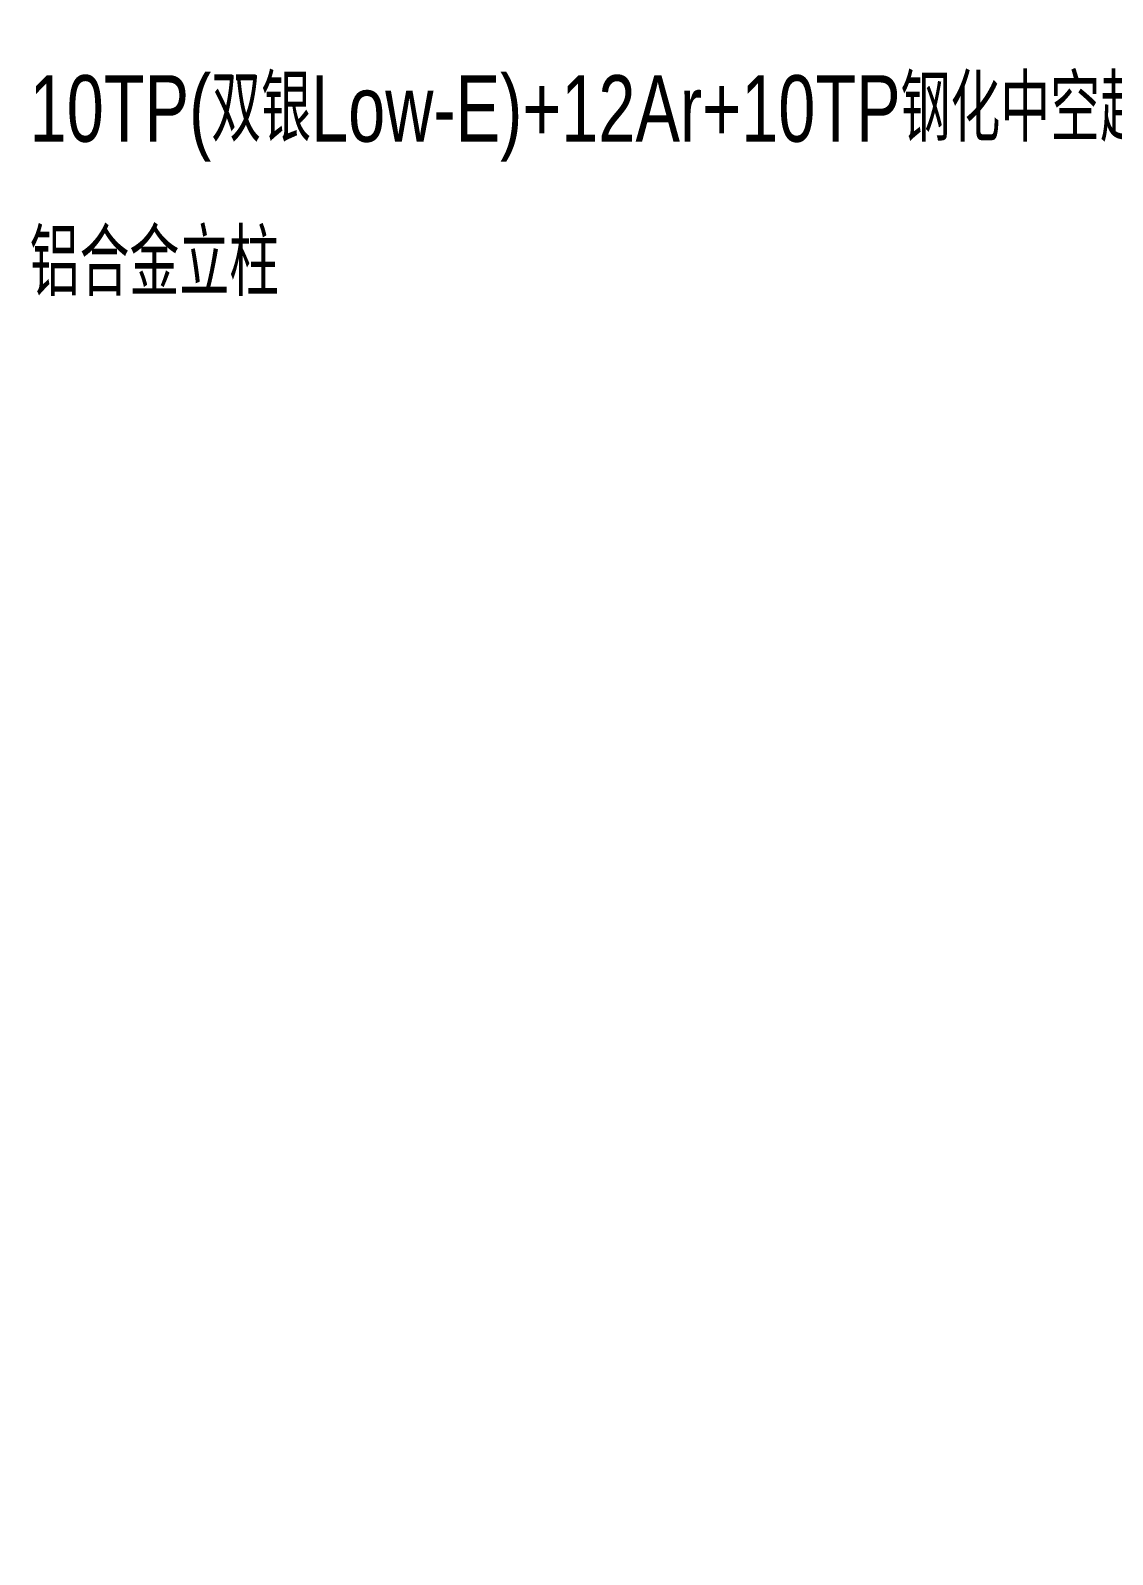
# Model space of a CAD drawing. Extents: x -8792 to 174344, y -43961 to 62816.
# Drawn here: x 3671 to 4403, y -10069 to -9037 of the extents above; entities that cross this region are included whole.
import ezdxf
from ezdxf.xclip import XClip

# ---------------------------------------------------------------- set-up
doc = ezdxf.new("R2010")
doc.units = 0
doc.header["$LTSCALE"] = 50
doc.header["$XCLIPFRAME"] = 0
doc.linetypes.add('DOT2', pattern=[0.125, 0, -0.125])
for name, color, linetype in [('#文字', 2, 'Continuous'), ('A-FLOR-OTLN', 4, 'DOT2'), ('吊顶', 7, 'Continuous')]:
    doc.layers.add(name, color=color, linetype=linetype)
doc.styles.add('文字1', font='jrs.shx', dxfattribs={"width": 0.7, "bigfont": 'hztxt.shx'})

# ---------------------------------------------------------------- blocks, each defined once
blk = doc.blocks.new('A$Cbd8d7c8c')
at = {"layer": 'A-FLOR-OTLN', "color": 8}
blk.add_lwpolyline([(-22721.2, -15689.9), (-43719.4, -33393.2, 0.413756), (-43991.6, -36561, 0.189672), (122158.2, -126683, 0.414786), (124666, -124719.5), (133885.2, -48361.9, 0.379931), (116453.3, -23207.9, 0.236452)], format="xyb", dxfattribs=at)
at = {"layer": '吊顶', "const_width": 3}
blk.add_lwpolyline([(36525.2, -42886.2, 0.056654), (31389.8, -41079.3), (30859.1, -40957.8, -0.112536), (21289.5, -36343.7, -0.028917), (3039, -19971, 0.413532), (-633.6, -19953.4), (-31397.9, -50352.8, 0.414781), (-31416.3, -54033.3, 0.170492), (123964.3, -129414.7, 0.412564), (126841.2, -127143.2), (136317.5, -48655.6, 1.269195), (87076.8, -54393.3)], format="xyb", dxfattribs=at)

msp = doc.modelspace()

# ---------------------------------------------------------------- block references
at = {"ltscale": 10}
ref = msp.add_blockref('A$Cbd8d7c8c', (-20242.468, 78224.561), dxfattribs=at)
XClip(ref).set_block_clipping_path([(33737.5024453482, -58253.8739175466), (58527.5008306247, -28195.842069268)])
ref = msp.add_blockref('A$Cbd8d7c8c', (22321.982, 94074.685), dxfattribs=at)
XClip(ref).set_block_clipping_path([(76291.0063025201, -72283.9918497168), (103268.9259821397, -47877.3086105986)])

# ---------------------------------------------------------------- texts
at = {"layer": '#文字', "char_height": 45, "attachment_point": 4, "style": '文字1'}
for s, insert in [('{\\W0.75;10TP(双银Low-E)+12Ar+10TP钢化中空超白玻璃 }', (3670.28, -9096.795)), ('{\\W0.75;铝合金立柱}', (3670.28, -9194.502))]:
    msp.add_mtext(s, dxfattribs=dict(at, insert=insert))

doc.saveas('drawing.dxf')
